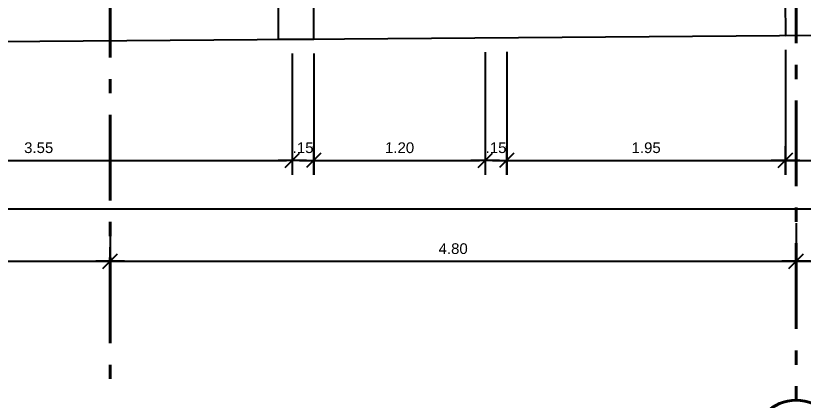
# Model space of a CAD drawing. Header units: millimetres. Extents: x 791 to 2661, y 209 to 602.
# Drawn here: x 1174.8 to 1180.31, y 470.54 to 473.23 of the extents above; entities that cross this region are included whole.
import ezdxf

# ---------------------------------------------------------------- set-up
doc = ezdxf.new("R2010")
doc.units = ezdxf.units.MM
doc.header["$LTSCALE"] = 0.1
doc.header["$PDMODE"] = 3
doc.linetypes.add('ACAD_ISO10W100', pattern=[18, 12, -3, 0, -3])
doc.linetypes.add('DASHDOT', pattern=[1, 0.5, -0.25, 0, -0.25])
for name, color, linetype in [('01-COTAS EJE', 1, 'Continuous'), ('06', 1, 'Continuous'), ('COLUMNAS', 1, 'Continuous')]:
    doc.layers.add(name, color=color, linetype=linetype)
doc.layers.add('EJES', color=1, linetype='DASHDOT', lineweight=40)
doc.styles.add('ROMANS', font='', dxfattribs={"oblique": 1, "height": 0.075})
doc.styles.get('ROMANS').set_extended_font_data('Arial')
doc.dimstyles.new('COTAS 50', dxfattribs={"dimscale": 2, "dimtxt": 1.5, "dimasz": 0.02, "dimexe": 0.05, "dimexo": 0.05, "dimgap": 0.025, "dimtad": 3, "dimzin": 4, "dimdsep": 46, "dimtxsty": 'ROMANS', "dimblk": 'LLL', "dimcen": 0, "dimdle": 0.18, "dimclrd": 256, "dimclre": 1, "dimclrt": 3, "dimadec": 0, "dimazin": 0, "dimtfac": 1, "dimtix": 1, "dimtofl": 0, "dimtmove": 1, "dimatfit": 3, "dimldrblk": 'OPEN90', "dimfxl": 0.18, "dimtolj": 1, "dimtzin": 0, "dimarcsym": 0})

# ---------------------------------------------------------------- blocks, each defined once
blk = doc.blocks.new('LLL')
for p, q in [((0, 2.5), (0, -2.5)), ((2.5, 0), (-2.5, 0))]:
    blk.add_line(p, q)
at = {"color": 3}
blk.add_line((-1.25, -1.25), (1.25, 1.25), dxfattribs=at)
at = {"layer": 'Defpoints', "color": 0, "linetype": 'ByBlock'}
blk.add_point((0, 0), dxfattribs=at)
blk.add_point((0, 0), dxfattribs=at)
blk = doc.blocks.new('*D226')
at = {"layer": '01-COTAS EJE', "color": 1, "lineweight": -2, "ltscale": 0.15, "transparency": 16777216}
for p, q in [((1173.1814, 472.9367), (1173.1814, 472.1165)), ((1176.7314, 472.964), (1176.7314, 472.1165))]:
    blk.add_line(p, q, dxfattribs=at)
at = {"layer": '01-COTAS EJE', "lineweight": -2, "ltscale": 0.15, "transparency": 16777216}
blk.add_line((1173.2214, 472.2165), (1176.6914, 472.2165), dxfattribs=at)
at = {"layer": 'Defpoints', "color": 0, "ltscale": 0.15, "transparency": 16777216}
for p in [(1173.1814, 473.0367), (1176.7314, 473.064), (1176.7314, 472.2165)]:
    blk.add_point(p, dxfattribs=at)
at = {"layer": '01-COTAS EJE', "lineweight": -2, "ltscale": 0.15, "transparency": 16777216, "xscale": 0.04, "yscale": 0.04, "zscale": 0.04, "rotation": 180}
blk.add_blockref('LLL', (1173.1814, 472.2165), dxfattribs=at)
at = {"layer": '01-COTAS EJE', "lineweight": -2, "ltscale": 0.15, "transparency": 16777216, "xscale": 0.04, "yscale": 0.04, "zscale": 0.04}
blk.add_blockref('LLL', (1176.7314, 472.2165), dxfattribs=at)
at = {"layer": '01-COTAS EJE', "color": 3, "ltscale": 0.15, "transparency": 16777216, "insert": (1174.9564, 472.3048), "char_height": 0.075, "attachment_point": 5, "style": 'ROMANS'}
blk.add_mtext('\\A1;3.55', dxfattribs=at)
blk = doc.blocks.new('_OPEN90')
at = {"color": 0, "linetype": 'ByBlock', "ltscale": 0.7}
for p, q in [((0, 0), (-1, 0)), ((-0.5, 0.5), (0, 0)), ((0, 0), (-0.5, -0.5))]:
    blk.add_line(p, q, dxfattribs=at)
blk = doc.blocks.new('*D269')
at = {"layer": '01-COTAS EJE', "color": 1, "lineweight": -2, "ltscale": 0.15, "transparency": 16777216}
for p, q in [((1176.7314, 472.964), (1176.7314, 472.1165)), ((1176.8814, 472.9652), (1176.8814, 472.1165))]:
    blk.add_line(p, q, dxfattribs=at)
at = {"layer": '01-COTAS EJE', "lineweight": -2, "ltscale": 0.15, "transparency": 16777216}
for p, q in [((1176.6914, 472.2165), (1176.6514, 472.2165)), ((1176.9214, 472.2165), (1176.9614, 472.2165))]:
    blk.add_line(p, q, dxfattribs=at)
at = {"layer": 'Defpoints', "color": 0, "ltscale": 0.15, "transparency": 16777216}
for p in [(1176.7314, 473.064), (1176.8814, 473.0652), (1176.8814, 472.2165)]:
    blk.add_point(p, dxfattribs=at)
at = {"layer": '01-COTAS EJE', "lineweight": -2, "ltscale": 0.15, "transparency": 16777216, "xscale": 0.04, "yscale": 0.04, "zscale": 0.04}
blk.add_blockref('LLL', (1176.7314, 472.2165), dxfattribs=at)
at = {"layer": '01-COTAS EJE', "lineweight": -2, "ltscale": 0.15, "transparency": 16777216, "xscale": 0.04, "yscale": 0.04, "zscale": 0.04, "rotation": 180}
blk.add_blockref('LLL', (1176.8814, 472.2165), dxfattribs=at)
at = {"layer": '01-COTAS EJE', "color": 3, "ltscale": 0.15, "transparency": 16777216, "insert": (1176.8064, 472.3048), "char_height": 0.075, "attachment_point": 5, "style": 'ROMANS'}
blk.add_mtext('\\A1;.15', dxfattribs=at)
blk = doc.blocks.new('*D270')
at = {"layer": '01-COTAS EJE', "color": 1, "lineweight": -2, "ltscale": 0.15, "transparency": 16777216}
for p, q in [((1176.8814, 472.9652), (1176.8814, 472.1165)), ((1178.0814, 472.9744), (1178.0814, 472.1165))]:
    blk.add_line(p, q, dxfattribs=at)
at = {"layer": '01-COTAS EJE', "lineweight": -2, "ltscale": 0.15, "transparency": 16777216}
blk.add_line((1176.9214, 472.2165), (1178.0414, 472.2165), dxfattribs=at)
at = {"layer": 'Defpoints', "color": 0, "ltscale": 0.15, "transparency": 16777216}
for p in [(1176.8814, 473.0652), (1178.0814, 473.0744), (1178.0814, 472.2165)]:
    blk.add_point(p, dxfattribs=at)
at = {"layer": '01-COTAS EJE', "lineweight": -2, "ltscale": 0.15, "transparency": 16777216, "xscale": 0.04, "yscale": 0.04, "zscale": 0.04, "rotation": 180}
blk.add_blockref('LLL', (1176.8814, 472.2165), dxfattribs=at)
at = {"layer": '01-COTAS EJE', "lineweight": -2, "ltscale": 0.15, "transparency": 16777216, "xscale": 0.04, "yscale": 0.04, "zscale": 0.04}
blk.add_blockref('LLL', (1178.0814, 472.2165), dxfattribs=at)
at = {"layer": '01-COTAS EJE', "color": 3, "ltscale": 0.15, "transparency": 16777216, "insert": (1177.4814, 472.3048), "char_height": 0.075, "attachment_point": 5, "style": 'ROMANS'}
blk.add_mtext('\\A1;1.20', dxfattribs=at)
blk = doc.blocks.new('*D271')
at = {"layer": '01-COTAS EJE', "color": 1, "lineweight": -2, "ltscale": 0.15, "transparency": 16777216}
for p, q in [((1178.0814, 472.9744), (1178.0814, 472.1165)), ((1178.2314, 472.9755), (1178.2314, 472.1165))]:
    blk.add_line(p, q, dxfattribs=at)
at = {"layer": '01-COTAS EJE', "lineweight": -2, "ltscale": 0.15, "transparency": 16777216}
for p, q in [((1178.0414, 472.2165), (1178.0014, 472.2165)), ((1178.2714, 472.2165), (1178.3114, 472.2165))]:
    blk.add_line(p, q, dxfattribs=at)
at = {"layer": 'Defpoints', "color": 0, "ltscale": 0.15, "transparency": 16777216}
for p in [(1178.0814, 473.0744), (1178.2314, 473.0755), (1178.2314, 472.2165)]:
    blk.add_point(p, dxfattribs=at)
at = {"layer": '01-COTAS EJE', "lineweight": -2, "ltscale": 0.15, "transparency": 16777216, "xscale": 0.04, "yscale": 0.04, "zscale": 0.04}
blk.add_blockref('LLL', (1178.0814, 472.2165), dxfattribs=at)
at = {"layer": '01-COTAS EJE', "lineweight": -2, "ltscale": 0.15, "transparency": 16777216, "xscale": 0.04, "yscale": 0.04, "zscale": 0.04, "rotation": 180}
blk.add_blockref('LLL', (1178.2314, 472.2165), dxfattribs=at)
at = {"layer": '01-COTAS EJE', "color": 3, "ltscale": 0.15, "transparency": 16777216, "insert": (1178.1564, 472.3048), "char_height": 0.075, "attachment_point": 5, "style": 'ROMANS'}
blk.add_mtext('\\A1;.15', dxfattribs=at)
blk = doc.blocks.new('*D272')
at = {"layer": '01-COTAS EJE', "color": 1, "lineweight": -2, "ltscale": 0.15, "transparency": 16777216}
for p, q in [((1180.1814, 472.9905), (1180.1814, 472.1165)), ((1178.2314, 472.9755), (1178.2314, 472.1165))]:
    blk.add_line(p, q, dxfattribs=at)
at = {"layer": '01-COTAS EJE', "lineweight": -2, "ltscale": 0.15, "transparency": 16777216}
blk.add_line((1178.2714, 472.2165), (1180.1414, 472.2165), dxfattribs=at)
at = {"layer": 'Defpoints', "color": 0, "ltscale": 0.15, "transparency": 16777216}
for p in [(1180.1814, 473.0905), (1178.2314, 473.0755), (1180.1814, 472.2165)]:
    blk.add_point(p, dxfattribs=at)
at = {"layer": '01-COTAS EJE', "lineweight": -2, "ltscale": 0.15, "transparency": 16777216, "xscale": 0.04, "yscale": 0.04, "zscale": 0.04, "rotation": 180}
blk.add_blockref('LLL', (1178.2314, 472.2165), dxfattribs=at)
at = {"layer": '01-COTAS EJE', "lineweight": -2, "ltscale": 0.15, "transparency": 16777216, "xscale": 0.04, "yscale": 0.04, "zscale": 0.04}
blk.add_blockref('LLL', (1180.1814, 472.2165), dxfattribs=at)
at = {"layer": '01-COTAS EJE', "color": 3, "ltscale": 0.15, "transparency": 16777216, "insert": (1179.2064, 472.3048), "char_height": 0.075, "attachment_point": 5, "style": 'ROMANS'}
blk.add_mtext('\\A1;1.95', dxfattribs=at)
blk = doc.blocks.new('*D273')
at = {"layer": '01-COTAS EJE', "color": 1, "lineweight": -2, "ltscale": 0.15, "transparency": 16777216}
for p, q in [((1185.9314, 473.0347), (1185.9314, 472.1165)), ((1180.1814, 472.9905), (1180.1814, 472.1165))]:
    blk.add_line(p, q, dxfattribs=at)
at = {"layer": '01-COTAS EJE', "lineweight": -2, "ltscale": 0.15, "transparency": 16777216}
blk.add_line((1180.2214, 472.2165), (1185.8914, 472.2165), dxfattribs=at)
at = {"layer": 'Defpoints', "color": 0, "ltscale": 0.15, "transparency": 16777216}
for p in [(1180.1814, 473.0905), (1185.9314, 473.1347), (1185.9314, 472.2165)]:
    blk.add_point(p, dxfattribs=at)
at = {"layer": '01-COTAS EJE', "lineweight": -2, "ltscale": 0.15, "transparency": 16777216, "xscale": 0.04, "yscale": 0.04, "zscale": 0.04, "rotation": 180}
blk.add_blockref('LLL', (1180.1814, 472.2165), dxfattribs=at)
at = {"layer": '01-COTAS EJE', "lineweight": -2, "ltscale": 0.15, "transparency": 16777216, "xscale": 0.04, "yscale": 0.04, "zscale": 0.04}
blk.add_blockref('LLL', (1185.9314, 472.2165), dxfattribs=at)
at = {"layer": '01-COTAS EJE', "color": 3, "ltscale": 0.15, "transparency": 16777216, "insert": (1183.0564, 472.3046), "char_height": 0.075, "attachment_point": 5, "style": 'ROMANS'}
blk.add_mtext('\\A1;5.75', dxfattribs=at)
blk = doc.blocks.new('*D278')
at = {"layer": '01-COTAS EJE', "color": 1, "lineweight": -2, "ltscale": 0.15, "transparency": 16777216}
for p, q in [((1185.9314, 473.0347), (1185.9314, 471.7776)), ((1162.8564, 472.8574), (1162.8564, 471.7776))]:
    blk.add_line(p, q, dxfattribs=at)
at = {"layer": '01-COTAS EJE', "lineweight": -2, "ltscale": 0.15, "transparency": 16777216}
blk.add_line((1162.8964, 471.8776), (1185.8914, 471.8776), dxfattribs=at)
at = {"layer": 'Defpoints', "color": 0, "ltscale": 0.15, "transparency": 16777216}
for p in [(1185.9314, 473.1347), (1162.8564, 472.9574), (1185.9314, 471.8776)]:
    blk.add_point(p, dxfattribs=at)
at = {"layer": '01-COTAS EJE', "lineweight": -2, "ltscale": 0.15, "transparency": 16777216, "xscale": 0.04, "yscale": 0.04, "zscale": 0.04, "rotation": 180}
blk.add_blockref('LLL', (1162.8564, 471.8776), dxfattribs=at)
at = {"layer": '01-COTAS EJE', "lineweight": -2, "ltscale": 0.15, "transparency": 16777216, "xscale": 0.04, "yscale": 0.04, "zscale": 0.04}
blk.add_blockref('LLL', (1185.9314, 471.8776), dxfattribs=at)
at = {"layer": '01-COTAS EJE', "color": 3, "ltscale": 0.15, "transparency": 16777216, "insert": (1174.3939, 471.9659), "char_height": 0.075, "attachment_point": 5, "style": 'ROMANS'}
blk.add_mtext('\\A1;23.08', dxfattribs=at)
blk = doc.blocks.new('*D232')
at = {"layer": '01-COTAS EJE', "color": 1, "lineweight": -2, "ltscale": 0.15, "transparency": 16777216}
for p, q in [((1173.1064, 471.7776), (1173.1064, 471.4098)), ((1175.4564, 471.7776), (1175.4564, 471.4098))]:
    blk.add_line(p, q, dxfattribs=at)
at = {"layer": '01-COTAS EJE', "lineweight": -2, "ltscale": 0.15, "transparency": 16777216}
blk.add_line((1173.1464, 471.5098), (1175.4164, 471.5098), dxfattribs=at)
at = {"layer": 'Defpoints', "color": 0, "ltscale": 0.15, "transparency": 16777216}
for p in [(1173.1064, 471.8776), (1175.4564, 471.8776), (1175.4564, 471.5098)]:
    blk.add_point(p, dxfattribs=at)
at = {"layer": '01-COTAS EJE', "lineweight": -2, "ltscale": 0.15, "transparency": 16777216, "xscale": 0.04, "yscale": 0.04, "zscale": 0.04, "rotation": 180}
blk.add_blockref('LLL', (1173.1064, 471.5098), dxfattribs=at)
at = {"layer": '01-COTAS EJE', "lineweight": -2, "ltscale": 0.15, "transparency": 16777216, "xscale": 0.04, "yscale": 0.04, "zscale": 0.04}
blk.add_blockref('LLL', (1175.4564, 471.5098), dxfattribs=at)
at = {"layer": '01-COTAS EJE', "color": 3, "ltscale": 0.15, "transparency": 16777216, "insert": (1174.2814, 471.5981), "char_height": 0.075, "attachment_point": 5, "style": 'ROMANS'}
blk.add_mtext('\\A1;2.35', dxfattribs=at)
blk = doc.blocks.new('*D233')
at = {"layer": '01-COTAS EJE', "color": 1, "lineweight": -2, "ltscale": 0.15, "transparency": 16777216}
for p, q in [((1175.4564, 471.7776), (1175.4564, 471.4098)), ((1180.2564, 471.7776), (1180.2564, 471.4098))]:
    blk.add_line(p, q, dxfattribs=at)
at = {"layer": '01-COTAS EJE', "lineweight": -2, "ltscale": 0.15, "transparency": 16777216}
blk.add_line((1175.4964, 471.5098), (1180.2164, 471.5098), dxfattribs=at)
at = {"layer": 'Defpoints', "color": 0, "ltscale": 0.15, "transparency": 16777216}
for p in [(1175.4564, 471.8776), (1180.2564, 471.8776), (1180.2564, 471.5098)]:
    blk.add_point(p, dxfattribs=at)
at = {"layer": '01-COTAS EJE', "lineweight": -2, "ltscale": 0.15, "transparency": 16777216, "xscale": 0.04, "yscale": 0.04, "zscale": 0.04, "rotation": 180}
blk.add_blockref('LLL', (1175.4564, 471.5098), dxfattribs=at)
at = {"layer": '01-COTAS EJE', "lineweight": -2, "ltscale": 0.15, "transparency": 16777216, "xscale": 0.04, "yscale": 0.04, "zscale": 0.04}
blk.add_blockref('LLL', (1180.2564, 471.5098), dxfattribs=at)
at = {"layer": '01-COTAS EJE', "color": 3, "ltscale": 0.15, "transparency": 16777216, "insert": (1177.8564, 471.5981), "char_height": 0.075, "attachment_point": 5, "style": 'ROMANS'}
blk.add_mtext('\\A1;4.80', dxfattribs=at)
blk = doc.blocks.new('*D234')
at = {"layer": '01-COTAS EJE', "color": 1, "lineweight": -2, "ltscale": 0.15, "transparency": 16777216}
for p, q in [((1180.2564, 471.7776), (1180.2564, 471.4098)), ((1185.8564, 471.7776), (1185.8564, 471.4098))]:
    blk.add_line(p, q, dxfattribs=at)
at = {"layer": '01-COTAS EJE', "lineweight": -2, "ltscale": 0.15, "transparency": 16777216}
blk.add_line((1180.2964, 471.5098), (1185.8164, 471.5098), dxfattribs=at)
at = {"layer": 'Defpoints', "color": 0, "ltscale": 0.15, "transparency": 16777216}
for p in [(1180.2564, 471.8776), (1185.8564, 471.8776), (1185.8564, 471.5098)]:
    blk.add_point(p, dxfattribs=at)
at = {"layer": '01-COTAS EJE', "lineweight": -2, "ltscale": 0.15, "transparency": 16777216, "xscale": 0.04, "yscale": 0.04, "zscale": 0.04, "rotation": 180}
blk.add_blockref('LLL', (1180.2564, 471.5098), dxfattribs=at)
at = {"layer": '01-COTAS EJE', "lineweight": -2, "ltscale": 0.15, "transparency": 16777216, "xscale": 0.04, "yscale": 0.04, "zscale": 0.04}
blk.add_blockref('LLL', (1185.8564, 471.5098), dxfattribs=at)
at = {"layer": '01-COTAS EJE', "color": 3, "ltscale": 0.15, "transparency": 16777216, "insert": (1183.0564, 471.5981), "char_height": 0.075, "attachment_point": 5, "style": 'ROMANS'}
blk.add_mtext('\\A1;5.60', dxfattribs=at)

msp = doc.modelspace()

# ---------------------------------------------------------------- linework, layer by layer
at = {"layer": '06'}
msp.add_line((1162.8814, 472.9576), (1185.9314, 473.1347), dxfattribs=at)
at = {"layer": 'COLUMNAS', "ltscale": 0.15}
for points in [[(1176.6314, 473.0652), (1176.8814, 473.0652), (1176.8814, 473.3152), (1176.6314, 473.3152)], [(1180.1814, 473.0905), (1180.4314, 473.0924), (1180.4294, 473.3424), (1180.1794, 473.3405)]]:
    msp.add_lwpolyline(points, close=True, dxfattribs=at)
at = {"layer": 'EJES', "linetype": 'ACAD_ISO10W100', "ltscale": 0.5}
for p, q in [((1180.2564, 474.6361), (1180.2564, 470.5371)), ((1175.4564, 474.5361), (1175.4564, 470.5371))]:
    msp.add_line(p, q, dxfattribs=at)
at = {"layer": 'EJES', "color": 2, "linetype": 'Continuous'}
msp.add_circle((1180.2564, 470.2395), 0.2976, dxfattribs=at)

# ---------------------------------------------------------------- dimensions: what is measured, and where the dimension line sits
at = {"layer": '01-COTAS EJE', "ltscale": 0.15}
for base, p1, p2, picture, middle in [((1185.9313657477, 471.8775824372), (1162.8563657477, 472.9574146145), (1185.9313657477, 473.1346943687), '*D278', (1174.3938657477, 471.9659009911)), ((1180.1814, 472.2165), (1178.2314, 473.0755), (1180.1814, 473.0905), '*D272', (1179.2064, 472.3048)), ((1185.9314, 472.2165), (1180.1814, 473.0905), (1185.9314, 473.1347), '*D273', (1183.0564, 472.3046)), ((1176.7314, 472.2165), (1173.1814, 473.0367), (1176.7314, 473.064), '*D226', (1174.9564, 472.3048)), ((1176.8814, 472.2165), (1176.7314, 473.064), (1176.8814, 473.0652), '*D269', (1176.8064, 472.3048)), ((1178.0814, 472.2165), (1176.8814, 473.0652), (1178.0814, 473.0744), '*D270', (1177.4814, 472.3048)), ((1178.2314, 472.2165), (1178.0814, 473.0744), (1178.2314, 473.0755), '*D271', (1178.1564, 472.3048)), ((1175.4564, 471.5098), (1173.1064, 471.8776), (1175.4564, 471.8776), '*D232', (1174.2814, 471.5981)), ((1180.2564, 471.5098), (1175.4564, 471.8776), (1180.2564, 471.8776), '*D233', (1177.8564, 471.5981)), ((1185.8564, 471.5098), (1180.2564, 471.8776), (1185.8564, 471.8776), '*D234', (1183.0564, 471.5981))]:
    dim = msp.add_linear_dim(base=base, p1=p1, p2=p2, dimstyle='COTAS 50', dxfattribs=at)
    dim.commit()
    dim.dimension.update_dxf_attribs({"geometry": picture, "text_midpoint": middle})

doc.saveas('drawing.dxf')
